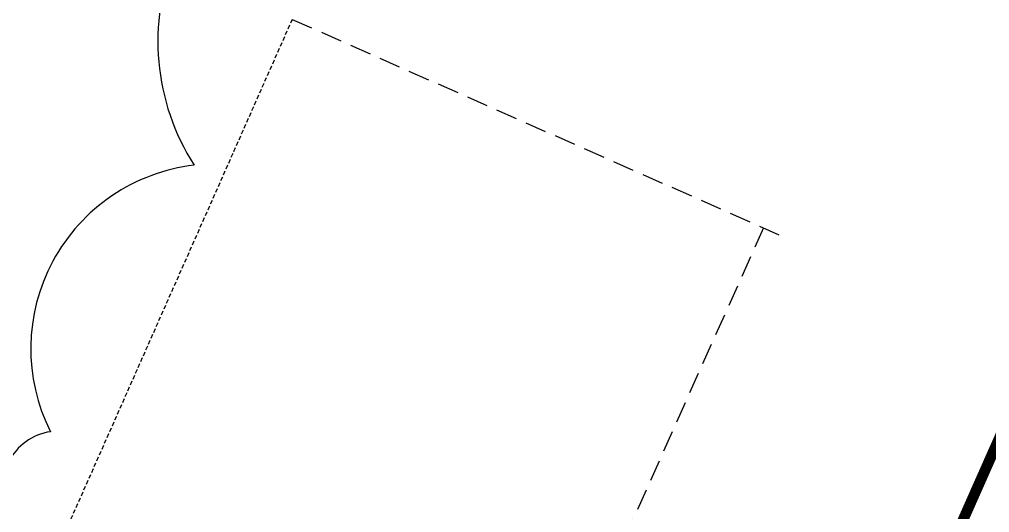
# Model space of a CAD drawing. Header units: inches. Extents: x -26500 to 0, y -3347 to 2257.
# Drawn here: x -23641 to -23367.6, y -1405.7 to -1266.6 of the extents above; entities that cross this region are included whole.
import ezdxf

# ---------------------------------------------------------------- set-up
doc = ezdxf.new("R2010")
doc.units = ezdxf.units.IN
doc.header["$LTSCALE"] = 48
doc.header["$MEASUREMENT"] = 0
doc.linetypes.add('NB - 5th floor_plan$0$HIDDEN2', pattern=[0.1875, 0.125, -0.0625])
for name, color, linetype in [('NB - 5th floor_plan$0$STDROPS', 1, 'NB - 5th floor_plan$0$HIDDEN2'), ('NB - 5th floor_plan$0$STPJ', 1, 'NB - 5th floor_plan$0$HIDDEN2'), ('NB - 5th floor_plan$0$STSLABEDGE', 1, 'NB - 5th floor_plan$0$HIDDEN2'), ('XREF', 7, 'Continuous')]:
    doc.layers.add(name, color=color, linetype=linetype)

# ---------------------------------------------------------------- blocks, each defined once
blk = doc.blocks.new('NB - 5th floor_plan')
at = {"layer": 'Defpoints'}
blk.add_lwpolyline([(-23551.2594, -1209.4721, 0.52056705), (-23591.7457, -1307.7272, 0.52056705), (-23591.7457, -1307.7272, 0.52056705), (-23632.2321, -1382.8635, 0.52056705), (-23632.2321, -1382.8635, 0.52056705), (-23643.7996, -1405.9823, 0.52056705), (-23643.7996, -1405.9823, 0.52056705), (-23666.9347, -1440.6606, 0.52056705), (-23666.9347, -1440.6606, 0.52056705), (-23684.2859, -1469.5592, 0.52056705), (-23684.2859, -1469.5592, 0.52056705), (-23707.421, -1504.2375, 0.52056705), (-23707.421, -1504.2375, 0.52056705), (-23724.7723, -1538.9157, 0.52056705), (-23724.7723, -1538.9157, 0.52056705), (-23742.1236, -1585.1535, 0.52056705), (-23742.1236, -1585.1535, 0.52056705), (-23782.6099, -1648.7303, 0.52056705), (-23782.6099, -1648.7303, 0.52056705), (-23811.5287, -1723.8666, 0.52056705)], format="xyb", dxfattribs=at)
at = {"layer": 'NB - 5th floor_plan$0$STDROPS', "color": 1, "linetype": 'NB - 5th floor_plan$0$HIDDEN2', "ltscale": 0.2}
blk.add_line((-23564.1369, -1266.6041, 0), (-23744.8734, -1674.9646, 0), dxfattribs=at)
at = {"layer": 'NB - 5th floor_plan$0$STDROPS', "color": 1, "linetype": 'NB - 5th floor_plan$0$HIDDEN2'}
blk.add_line((-23564.1407, -1266.6025, 0), (-23426.3467, -1327.5935, 0), dxfattribs=at)
at = {"layer": 'NB - 5th floor_plan$0$STDROPS', "color": 1, "linetype": 'NB - 5th floor_plan$0$HIDDEN2', "elevation": 0}
blk.add_lwpolyline([(-23431.3725, -1325.3689), (-23613.3103, -1733.1932)], dxfattribs=at)
at = {"layer": 'NB - 5th floor_plan$0$STPJ', "color": 1, "linetype": 'NB - 5th floor_plan$0$HIDDEN2', "ltscale": 0.7, "const_width": 3}
blk.add_lwpolyline([(-23795.6023, -2357.4047), (-23275.1098, -1181.8839)], dxfattribs=at)
at = {"layer": 'NB - 5th floor_plan$0$STSLABEDGE', "color": 1, "linetype": 'NB - 5th floor_plan$0$HIDDEN2'}
blk.add_lwpolyline([(-25490.5236, -2467.4002), (-25490.5236, -2293.3598), (-25512.3621, -2272.8189), (-25668.988, -2203.4677), (-25070.199, -851.1145), (-24909.5917, -922.2223), (-24830.5239, -863.1718), (-24830.5239, -688.4041), (-23057.1582, -688.4041), (-23426.9418, -1524.4203)], dxfattribs=at)

msp = doc.modelspace()

# ---------------------------------------------------------------- block references
at = {"layer": 'XREF'}
msp.add_blockref('NB - 5th floor_plan', (0, 0), dxfattribs=at)

doc.saveas('drawing.dxf')
